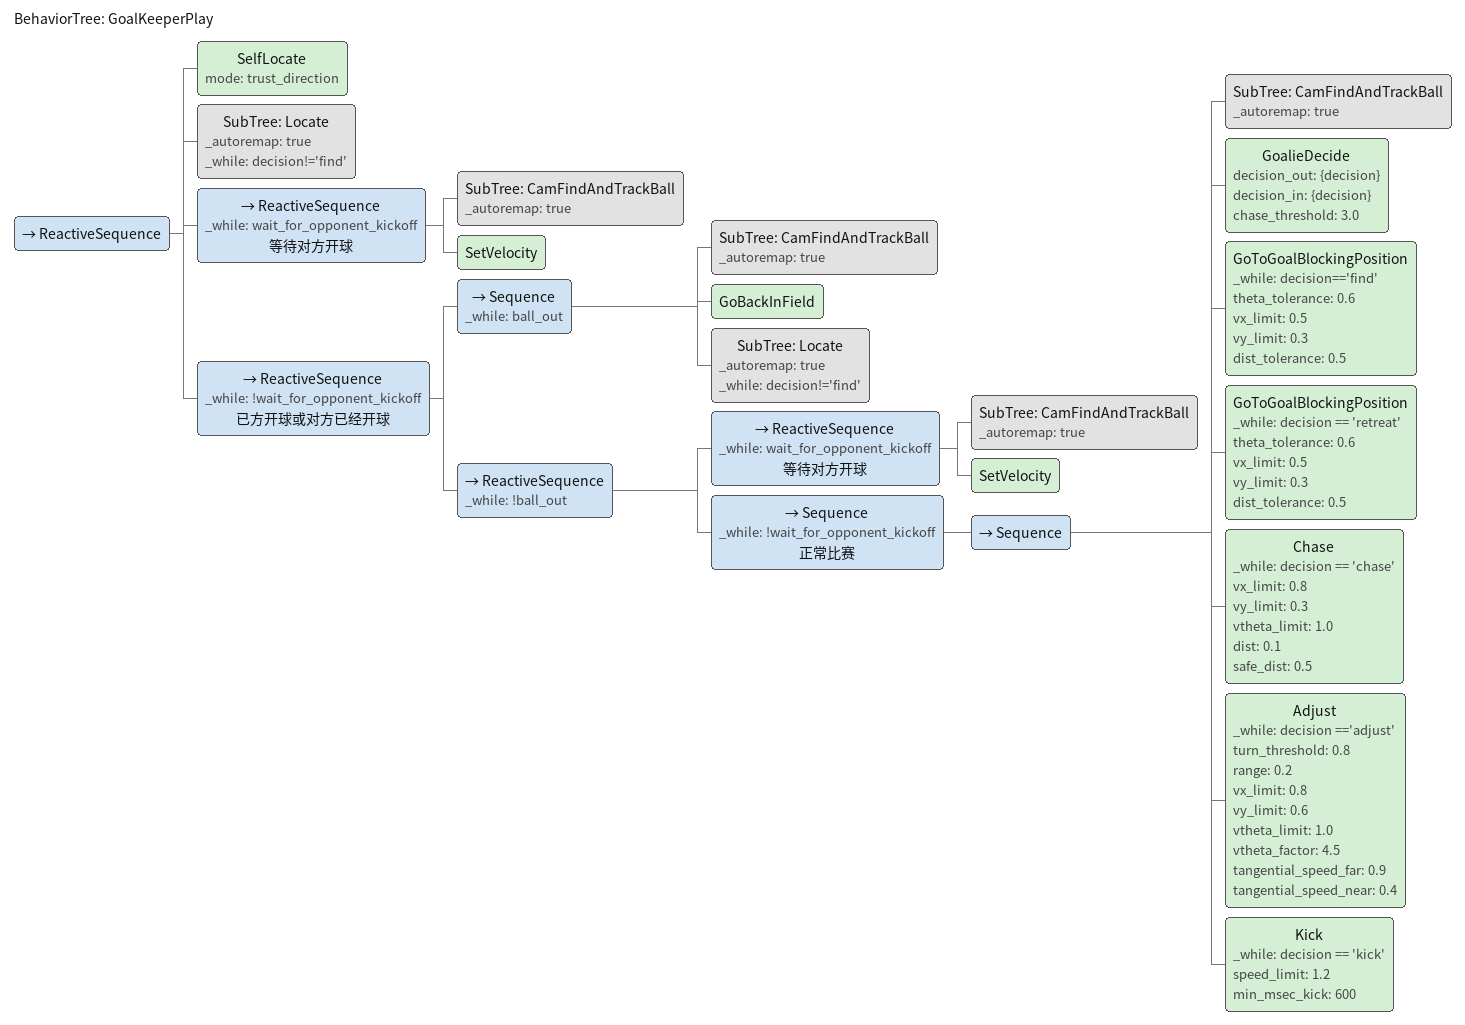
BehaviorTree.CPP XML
<root BTCPP_format="4" >
   <include path="./subtree_cam_find_and_track_ball.xml" />
   <include path="./subtree_find_ball.xml" />
   <include path="./subtree_locate.xml" />
   <BehaviorTree ID="GoalKeeperPlay">
      <ReactiveSequence >
         <SelfLocate mode="trust_direction" />
         <SubTree ID="Locate" _autoremap="true" _while="decision!='find'" />
         <ReactiveSequence _while="wait_for_opponent_kickoff" name="等待对方开球">
            <SubTree ID="CamFindAndTrackBall" _autoremap="true" />
            <SetVelocity />
         </ReactiveSequence>
         <ReactiveSequence _while="!wait_for_opponent_kickoff" name="已方开球或对方已经开球">
            <Sequence _while="ball_out">
               <SubTree ID="CamFindAndTrackBall" _autoremap="true" />
               <GoBackInField />
               <SubTree ID="Locate" _autoremap="true" _while="decision!='find'" />
            </Sequence>
            <ReactiveSequence _while="!ball_out">
               <ReactiveSequence _while="wait_for_opponent_kickoff" name="等待对方开球">
                  <SubTree ID="CamFindAndTrackBall" _autoremap="true" />
                  <SetVelocity />
               </ReactiveSequence>
               <Sequence _while="!wait_for_opponent_kickoff" name="正常比赛">
                  <Sequence>
                     <SubTree ID="CamFindAndTrackBall" _autoremap="true" />
                     <GoalieDecide decision_out="{decision}" decision_in="{decision}" chase_threshold="3.0"/>
                     <GoToGoalBlockingPosition _while="decision=='find'" theta_tolerance="0.6" vx_limit="0.5" vy_limit="0.3" dist_tolerance="0.5"/>
+                    <GoToGoalBlockingPosition _while="decision == 'retreat'" theta_tolerance="0.6" vx_limit="0.5" vy_limit="0.3" dist_tolerance="0.5" />

                     <Chase   _while="decision == 'chase'"  vx_limit="0.8"  vy_limit="0.3"  vtheta_limit="1.0"  dist="0.1" safe_dist="0.5" />
                     <Adjust _while="decision =='adjust'" turn_threshold="0.8" range="0.2" vx_limit="0.8" vy_limit="0.6" vtheta_limit="1.0" vtheta_factor="4.5" tangential_speed_far="0.9" tangential_speed_near="0.4" />
                     <Kick _while="decision == 'kick'" speed_limit="1.2" min_msec_kick="600"/>
                  </Sequence>
               </Sequence>
            </ReactiveSequence>
         </ReactiveSequence>
      </ReactiveSequence>
   </BehaviorTree>
</root>
